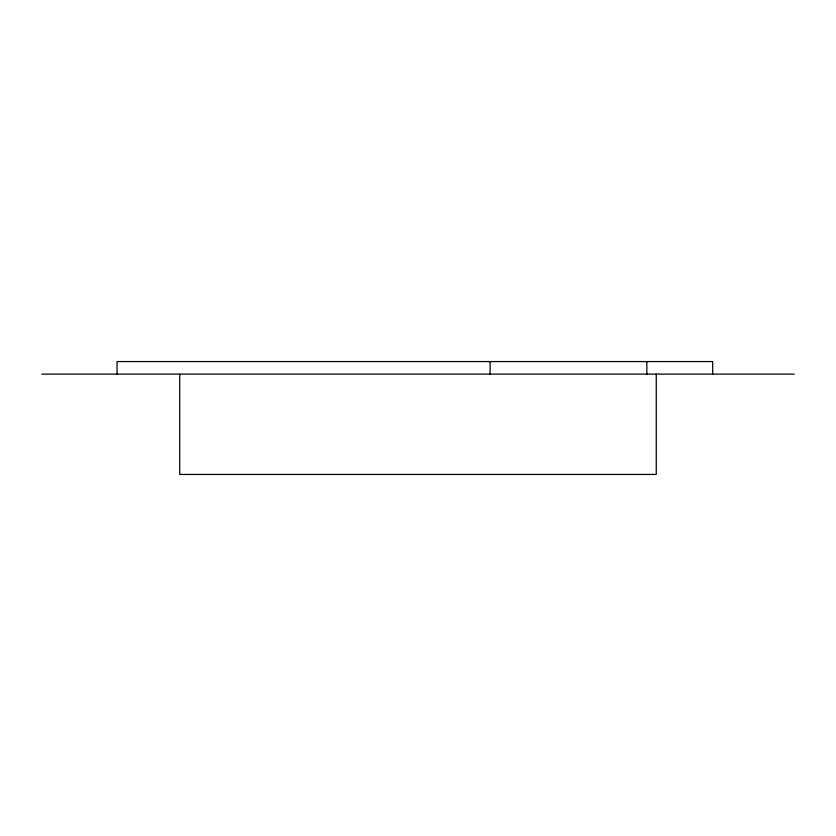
<?xml version="1.0" encoding="UTF-8"?>
<svg xmlns="http://www.w3.org/2000/svg" width="836" height="836" viewBox="0 0 836 836"><rect width="100%" height="100%" fill="white"/><g stroke="black" fill="none" stroke-linecap="round" stroke-linejoin="round"><path stroke-width="1.25" d="M41.8 374.11L794.2 374.11M712.69 374.11L712.69 361.57L117.04 361.57L117.04 374.11M656.26 374.11L656.26 474.43L179.74 474.43L179.74 374.11M646.855 361.57L646.855 374.11M490.105 361.57L490.105 374.11"/></g></svg>
